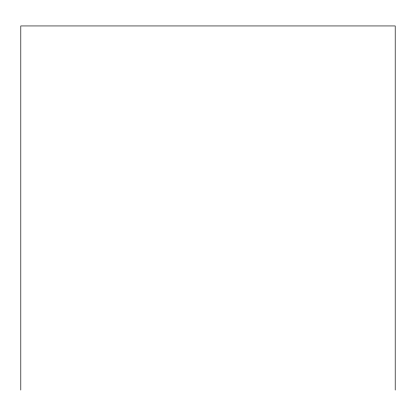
<?xml version="1.0" encoding="UTF-8"?>
<svg xmlns="http://www.w3.org/2000/svg" width="416" height="416" viewBox="0 0 416 416"><rect width="100%" height="100%" fill="white"/><g stroke="black" fill="none" stroke-linecap="round" stroke-linejoin="round"><path stroke-width="0.62" d="M395.2 390.057L395.2 25.943L20.8 25.943L20.8 390.057"/></g></svg>
